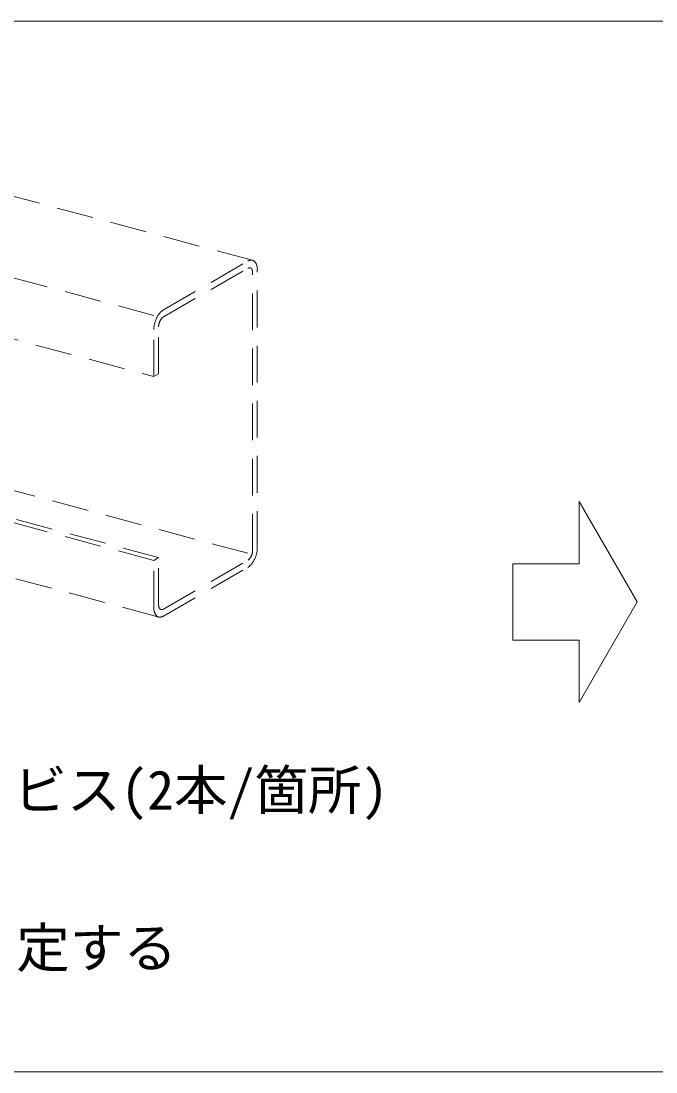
# Model space of a CAD drawing. Units: millimetres, scale not verified. Extents: x -5334 to 1950, y -1347 to 20312.
# Drawn here: x 1216.9 to 1424.1, y 518.5 to 861.8 of the extents above; entities that cross this region are included whole.
import ezdxf
from ezdxf.enums import TextEntityAlignment as Align

# ---------------------------------------------------------------- set-up
doc = ezdxf.new("R2010")
doc.units = ezdxf.units.MM
doc.header["$LTSCALE"] = 10
doc.linetypes.add('DASHED1', pattern=[1.8, 1.2, -0.6])
for name, color, linetype, lineweight in [('4-6_文字', 7, 'Continuous', 18), ('4-9_躯体他', 4, 'Continuous', 9), ('F-3_野縁', 3, 'Continuous', 18)]:
    doc.layers.add(name, color=color, linetype=linetype, lineweight=lineweight)
doc.styles.add('ＭＳ ゴシック', font='')
doc.styles.get('ＭＳ ゴシック').set_extended_font_data('MS Gothic')

msp = doc.modelspace()

# ---------------------------------------------------------------- linework, layer by layer
at = {"layer": '4-6_文字'}
for p, q in [((1399.07, 704.8), (1399.07, 684.49)), ((1418, 672.01), (1399.07, 704.8)), ((1399.07, 684.49), (1377.44, 684.49)), ((1418, 672.01), (1399.07, 639.22)), ((1399.07, 639.22), (1399.07, 659.53))]:
    msp.add_line(p, q, dxfattribs=at)
msp.add_lwpolyline([(1399.07, 659.53), (1377.44, 659.53), (1377.44, 684.49)], dxfattribs=at)
at = {"layer": '4-9_躯体他', "linetype": 'DASHED1'}
for p, q in [((1292.44, 783.59), (1062.63, 845.17)), ((1260.22, 765.6), (1033.01, 826.48)), ((1030.43, 807.18), (1260.22, 745.6)), ((1263.33, 767.4), (1290.89, 783.31)), ((1263.33, 765.1), (1290.89, 781.01)), ((1292.44, 688.81), (1292.44, 779.61)), ((1293.99, 689.7), (1293.99, 780.5)), ((1260.22, 745.6), (1260.22, 761)), ((1261.77, 746.5), (1261.77, 761.9)), ((1260.22, 745.6), (1261.77, 746.5)), ((1290.89, 687.91), (1171.81, 719.81)), ((1261.77, 686.5), (1171.78, 710.62)), ((1260.22, 685.6), (1170.33, 709.69)), ((1261.54, 667.18), (1169.46, 691.85)), ((1260.22, 685.6), (1261.77, 686.5)), ((1261.77, 671.1), (1261.77, 686.5)), ((1260.22, 670.2), (1260.22, 685.6)), ((1263.32, 669.7), (1290.89, 685.61)), ((1263.32, 667.39), (1290.89, 683.31))]:
    msp.add_line(p, q, dxfattribs=at)
at = {"layer": '4-9_躯体他'}
for centre, radius, start, end in [((1292.38, 780.74), 2.97, 114.2083, 120.0815), ((1292.19, 781.16), 2.51, 107.6446, 114.2144), ((1292.07, 781.51), 2.14, 100.3349, 107.6466), ((1292.02, 781.79), 1.86, 92.2913, 100.3297), ((1292.02, 781.99), 1.66, 83.6178, 92.2763), ((1292.03, 782.1), 1.55, 74.5273, 83.5931), ((1292.03, 782.12), 1.52, 65.3222, 74.4969), ((1292.01, 782.07), 1.58, 56.3325, 65.293), ((1291.93, 781.96), 1.72, 47.8397, 56.3108), ((1291.78, 781.79), 1.94, 40.0241, 47.8281), ((1291.54, 781.59), 2.25, 32.958, 40.0216), ((1291.21, 781.37), 2.65, 26.6301, 32.9617), ((1291.63, 779.72), 1.49, 114.2083, 120.0815), ((1291.54, 779.93), 1.25, 107.6446, 114.2144), ((1291.48, 780.11), 1.07, 100.3349, 107.6466), ((1291.46, 780.25), 0.928, 92.2913, 100.3297), ((1291.45, 780.35), 0.83, 83.6178, 92.2763), ((1291.46, 780.4), 0.775, 74.5273, 83.5931), ((1291.46, 780.42), 0.761, 65.3222, 74.4969), ((1291.45, 780.39), 0.788, 56.3325, 65.293), ((1291.41, 780.33), 0.858, 47.8397, 56.3108), ((1291.33, 780.25), 0.97, 40.0241, 47.8281), ((1291.21, 780.15), 1.13, 32.958, 40.0216), ((1291.05, 780.04), 1.33, 26.6301, 32.9617), ((1290.83, 779.93), 1.57, 20.979, 26.637), ((1290.56, 779.83), 1.85, 15.9216, 20.9871), ((1290.26, 779.74), 2.17, 11.3701, 15.9296), ((1289.92, 779.68), 2.51, 7.2418, 11.3774), ((1289.57, 779.63), 2.87, 3.4628, 7.2482), ((1289.21, 779.61), 3.23, 359.9688, 3.4684), ((1290.77, 781.15), 3.14, 20.979, 26.637), ((1290.24, 780.95), 3.71, 15.9216, 20.9871), ((1289.63, 780.78), 4.34, 11.3701, 15.9296), ((1288.96, 780.64), 5.03, 7.2418, 11.3774), ((1288.25, 780.55), 5.74, 3.4628, 7.2482), ((1287.54, 780.51), 6.46, 359.9688, 3.4684), ((1286.84, 780.51), 7.15, 359.9712, 359.9736), ((1268.5, 761.23), 8.18, 148.2347, 151.2234), ((1267.99, 761.54), 7.59, 145.0959, 148.2385), ((1267.45, 761.92), 6.92, 141.7603, 145.1003), ((1266.9, 762.36), 6.22, 138.1774, 141.7653), ((1266.36, 762.84), 5.5, 134.2893, 138.1833), ((1265.87, 763.34), 4.79, 130.0284, 134.296), ((1265.44, 763.86), 4.12, 125.318, 130.036), ((1265.09, 764.36), 3.51, 120.0736, 125.3261), ((1268.57, 760.9), 8.36, 170.6788, 173.6251), ((1269.03, 760.83), 8.82, 167.8394, 170.6821), ((1269.36, 760.76), 9.16, 165.07, 167.8424), ((1269.55, 760.71), 9.35, 162.3399, 165.0728), ((1269.6, 760.69), 9.4, 159.6194, 162.3426), ((1269.5, 760.73), 9.3, 156.8795, 159.6222), ((1269.28, 760.82), 9.06, 154.0902, 156.8823), ((1268.93, 760.99), 8.68, 151.22, 154.0933), ((1265.67, 761.88), 3.9, 173.6215, 176.7084), ((1265.35, 761.9), 3.58, 176.7043, 179.9736), ((1265.95, 761.85), 4.18, 170.6788, 173.6251), ((1266.18, 761.81), 4.41, 167.8394, 170.6821), ((1266.34, 761.78), 4.58, 165.07, 167.8424), ((1266.44, 761.75), 4.68, 162.3399, 165.0728), ((1266.46, 761.74), 4.7, 159.6194, 162.3426), ((1266.41, 761.76), 4.65, 156.8795, 159.6222), ((1266.3, 761.81), 4.53, 154.0902, 156.8823), ((1266.13, 761.89), 4.34, 151.22, 154.0933), ((1265.91, 762.01), 4.09, 148.2347, 151.2234), ((1265.66, 762.17), 3.79, 145.0959, 148.2385), ((1265.39, 762.36), 3.46, 141.7603, 145.1003), ((1265.11, 762.58), 3.11, 138.1774, 141.7653), ((1264.84, 762.82), 2.75, 134.2893, 138.1833), ((1264.6, 763.07), 2.4, 130.0284, 134.296), ((1264.38, 763.33), 2.06, 125.318, 130.036), ((1264.21, 763.58), 1.76, 120.0736, 125.3261), ((1267.37, 761), 7.15, 176.7043, 179.9736), ((1268.01, 760.96), 7.79, 173.6215, 176.7084), ((1288.55, 688.54), 3.79, 325.096, 328.2385), ((1288.3, 688.69), 4.09, 328.2347, 331.2234), ((1288.08, 688.81), 4.34, 331.22, 334.0933), ((1287.91, 688.9), 4.53, 334.0902, 336.8823), ((1287.8, 688.95), 4.65, 336.8795, 339.6222), ((1287.75, 688.96), 4.7, 339.6194, 342.3426), ((1287.78, 688.96), 4.68, 342.3399, 345.0729), ((1287.87, 688.93), 4.58, 345.07, 347.8424), ((1288.04, 688.89), 4.41, 347.8394, 350.6821), ((1288.26, 688.86), 4.18, 350.6788, 353.6251), ((1288.54, 688.83), 3.9, 353.6215, 356.7085), ((1288.87, 688.81), 3.58, 356.7043, 359.9736), ((1284.71, 689.98), 9.3, 336.8795, 339.6222), ((1284.62, 690.02), 9.4, 339.6194, 342.3426), ((1284.66, 690), 9.35, 342.3399, 345.0729), ((1284.86, 689.95), 9.16, 345.07, 347.8424), ((1285.19, 689.88), 8.82, 347.8394, 350.6821), ((1285.64, 689.81), 8.36, 350.6788, 353.6251), ((1286.2, 689.74), 7.79, 353.6215, 356.7085), ((1286.84, 689.71), 7.15, 356.7043, 359.9736), ((1289.13, 686.35), 3.51, 300.0736, 305.3261), ((1289.83, 687.38), 2.06, 305.318, 310.036), ((1289.61, 687.64), 2.4, 310.0284, 314.296), ((1288.77, 686.85), 4.12, 305.318, 310.036), ((1289.37, 687.89), 2.75, 314.2893, 318.1833), ((1289.1, 688.13), 3.11, 318.1774, 321.7653), ((1288.34, 687.36), 4.79, 310.0284, 314.296), ((1288.82, 688.35), 3.46, 321.7602, 325.1003), ((1287.85, 687.87), 5.5, 314.2893, 318.1833), ((1287.31, 688.35), 6.22, 318.1774, 321.7653), ((1286.76, 688.78), 6.92, 321.7602, 325.1003), ((1286.22, 689.16), 7.59, 325.096, 328.2385), ((1285.71, 689.48), 8.18, 328.2347, 331.2234), ((1285.28, 689.72), 8.68, 331.22, 334.0933), ((1284.94, 689.88), 9.06, 334.0902, 336.8823), ((1266.67, 670.2), 6.46, 179.9688, 183.4684), ((1265.96, 670.16), 5.74, 183.4628, 187.2482), ((1265.25, 670.07), 5.03, 187.2418, 191.3774), ((1265, 671.1), 3.23, 179.9688, 183.4684), ((1264.64, 671.08), 2.87, 183.4628, 187.2482), ((1264.29, 671.03), 2.51, 187.2418, 191.3774), ((1263.95, 670.96), 2.17, 191.3701, 195.9296), ((1263.65, 670.88), 1.85, 195.9216, 200.9871), ((1263.38, 670.77), 1.57, 200.979, 206.637), ((1263.17, 670.67), 1.33, 206.6301, 212.9617), ((1263, 670.56), 1.13, 212.958, 220.0216), ((1262.88, 670.46), 0.97, 220.0241, 227.8281), ((1262.8, 670.37), 0.858, 227.8397, 236.3108), ((1262.76, 670.32), 0.788, 236.3325, 245.2929), ((1262.75, 670.29), 0.761, 245.3222, 254.4969), ((1262.76, 670.3), 0.775, 254.5273, 263.5931), ((1262.76, 670.36), 0.83, 263.6178, 272.2763), ((1262.76, 670.46), 0.928, 272.2913, 280.3297), ((1262.73, 670.6), 1.07, 280.3349, 287.6466), ((1262.68, 670.77), 1.25, 287.6446, 294.2144), ((1262.58, 670.98), 1.49, 294.2083, 300.0815), ((1264.58, 669.93), 4.34, 191.3701, 195.9296), ((1263.97, 669.76), 3.71, 195.9216, 200.9871), ((1263.44, 669.55), 3.14, 200.979, 206.637), ((1263.01, 669.33), 2.65, 206.6301, 212.9617), ((1262.67, 669.11), 2.25, 212.958, 220.0216), ((1262.43, 668.91), 1.94, 220.0241, 227.8281), ((1262.28, 668.75), 1.72, 227.8397, 236.3108), ((1262.2, 668.63), 1.58, 236.3325, 245.2929), ((1262.18, 668.58), 1.52, 245.3222, 254.4969), ((1262.19, 668.61), 1.55, 254.5273, 263.5931), ((1262.2, 668.72), 1.66, 263.6178, 272.2763), ((1262.19, 668.92), 1.86, 272.2913, 280.3297), ((1262.14, 669.19), 2.14, 280.3349, 287.6466), ((1262.03, 669.55), 2.51, 287.6446, 294.2144), ((1261.84, 669.97), 2.97, 294.2083, 300.0815)]:
    msp.add_arc(centre, radius, start, end, dxfattribs=at)
at = {"layer": 'F-3_野縁'}
msp.add_line((1910, 518.5), (20, 518.5), dxfattribs=at)
msp.add_lwpolyline([(20, 861.75), (1910, 861.75), (1910, 518.5)], dxfattribs=at)

# ---------------------------------------------------------------- texts
at = {"layer": '4-6_文字', "style": 'ＭＳ ゴシック'}
for s, p in [('ビス(2本/箇所)', (1214.35, 600.33)), ('・野縁の側面にビス(2本/箇所)固定する', (952.86, 548.8))]:
    msp.add_text(s, height=12.83, dxfattribs=at).set_placement(p, align=Align.BOTTOM_LEFT)

doc.saveas('drawing.dxf')
